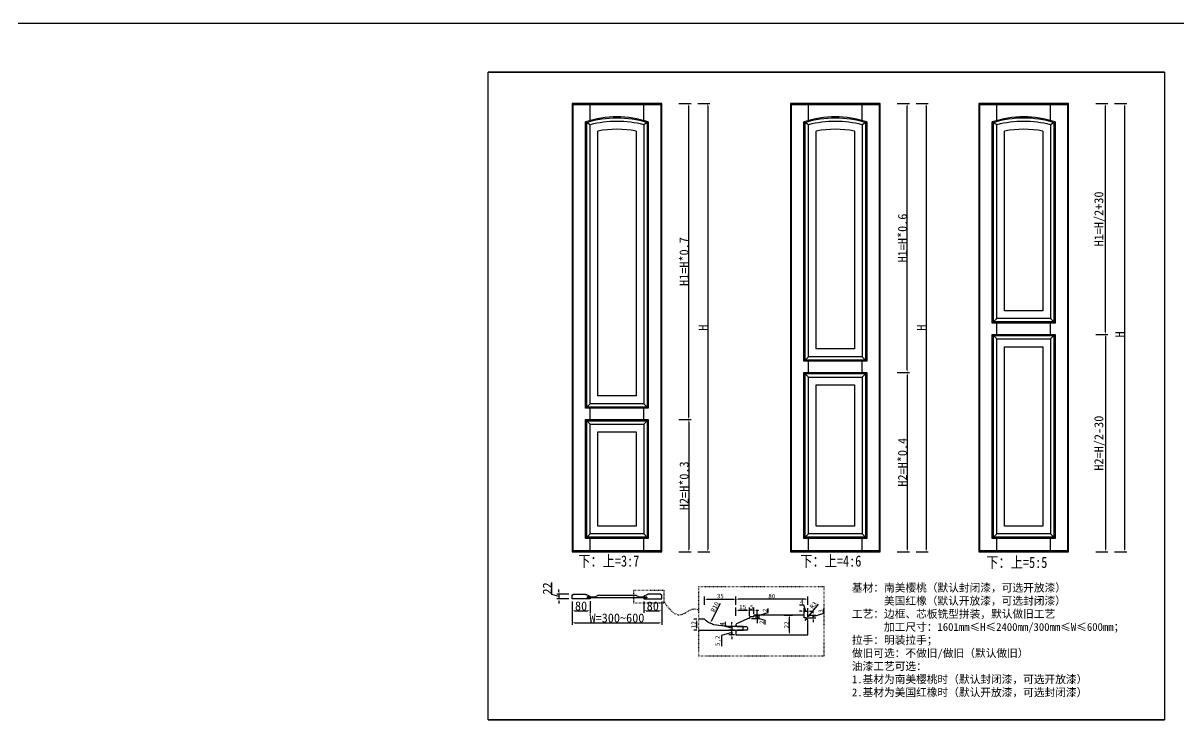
# Model space of a CAD drawing. Header units: millimetres. Extents: x 85186 to 129000, y -77269 to -36327.
# Drawn here: x 91352 to 96507, y -64275 to -61167 of the extents above; entities that cross this region are included whole.
import ezdxf

# ---------------------------------------------------------------- set-up
doc = ezdxf.new("R2010")
doc.units = ezdxf.units.MM
doc.linetypes.add('100', pattern=[30, 12, -18])
doc.layers.add('主色线', color=29, linetype='Continuous', lineweight=5)
doc.styles.add('KLF-1_宋体', font='SimSun.ttf')
doc.styles.get("Standard").update_dxf_attribs({"font": 'SimSun.ttf'})
doc.styles.add('ZB_宋体', font='SimSun.ttf')
doc.styles.add('宋体', font='SimSun.ttf', dxfattribs={"width": 0.8})
doc.dimstyles.new('ZB16-1.0+4倍大样', dxfattribs={"dimscale": 10, "dimtxt": 2, "dimasz": 1, "dimexe": 1.25, "dimexo": 0.625, "dimgap": 0.4, "dimtad": 1, "dimdec": 1, "dimlfac": 0.25, "dimtxsty": 'Standard', "dimcen": 2.5, "dimclrd": 144, "dimclre": 144, "dimclrt": 4, "dimadec": 0, "dimazin": 0, "dimtfac": 1, "dimtdec": 1, "dimtmove": 1, "dimatfit": 3, "dimfxlon": 1, "dimarcsym": 0})
doc.dimstyles.new('客来福标注小', dxfattribs={"dimscale": 20, "dimtxt": 2, "dimasz": 0.5, "dimexe": 0.5, "dimexo": 0, "dimgap": 0.05, "dimtad": 1, "dimdec": 0, "dimzin": 0, "dimdsep": 46, "dimtxsty": 'Standard', "dimcen": 0, "dimclrd": 256, "dimclre": 256, "dimclrt": 256, "dimadec": 0, "dimazin": 0, "dimtfac": 1, "dimtdec": 0, "dimtofl": 0, "dimtmove": 1, "dimatfit": 3, "dimfxl": 2.2, "dimfxlon": 1, "dimtolj": 1, "dimtzin": 0, "dimarcsym": 0})

# ---------------------------------------------------------------- blocks, each defined once
blk = doc.blocks.new('*D3378')
at = {"lineweight": -2, "transparency": 16777216}
for p, q in [((94361.3, -61525.5), (94415.3, -61525.5)), ((94405.3, -61535.5), (94405.3, -63515.5)), ((94361.3, -63525.5), (94415.3, -63525.5))]:
    blk.add_line(p, q, dxfattribs=at)
at = {"transparency": 16777216}
for points in [[(94403.6, -61535.5), (94406.9, -61535.5), (94405.3, -61525.5)], [(94403.6, -63515.5), (94406.9, -63515.5), (94405.3, -63525.5)]]:
    blk.add_solid(points, dxfattribs=at)
at = {"layer": 'Defpoints', "color": 0, "transparency": 16777216}
for p in [(94294.8, -61525.5), (94294.8, -63525.5), (94405.3, -63525.5)]:
    blk.add_point(p, dxfattribs=at)
at = {"transparency": 16777216, "insert": (94384.3, -62525.5), "char_height": 40, "attachment_point": 5, "rotation": 90, "style": 'ZB_宋体'}
blk.add_mtext('\\A1;H', dxfattribs=at)
blk = doc.blocks.new('*D3379')
at = {"lineweight": -2, "transparency": 16777216}
for p, q in [((94276.9, -62935.5), (94330.9, -62935.5)), ((94320.9, -62945.5), (94320.9, -63515.5)), ((94276.9, -63525.5), (94330.9, -63525.5))]:
    blk.add_line(p, q, dxfattribs=at)
at = {"transparency": 16777216}
for points in [[(94319.3, -62945.5), (94322.6, -62945.5), (94320.9, -62935.5)], [(94319.3, -63515.5), (94322.6, -63515.5), (94320.9, -63525.5)]]:
    blk.add_solid(points, dxfattribs=at)
at = {"layer": 'Defpoints', "color": 0, "transparency": 16777216}
for p in [(94140.4, -62935.5), (94250.4, -63525.5), (94320.9, -63525.5)]:
    blk.add_point(p, dxfattribs=at)
at = {"transparency": 16777216, "insert": (94299.9, -63230.5), "char_height": 40, "attachment_point": 5, "rotation": 90, "style": 'ZB_宋体'}
blk.add_mtext('\\A1;H2=H*0.3', dxfattribs=at)
blk = doc.blocks.new('*D3380')
at = {"lineweight": -2, "transparency": 16777216}
for p, q in [((94276.9, -61525.5), (94330.9, -61525.5)), ((94320.9, -62925.5), (94320.9, -61535.5)), ((94276.9, -62935.5), (94330.9, -62935.5))]:
    blk.add_line(p, q, dxfattribs=at)
at = {"transparency": 16777216}
for points in [[(94319.3, -61535.5), (94322.6, -61535.5), (94320.9, -61525.5)], [(94319.3, -62925.5), (94322.6, -62925.5), (94320.9, -62935.5)]]:
    blk.add_solid(points, dxfattribs=at)
at = {"layer": 'Defpoints', "color": 0, "transparency": 16777216}
for p in [(94190.4, -61525.5), (94320.9, -61525.5), (94140.4, -62935.5)]:
    blk.add_point(p, dxfattribs=at)
at = {"transparency": 16777216, "insert": (94299.9, -62230.5), "char_height": 40, "attachment_point": 5, "rotation": 90, "style": 'ZB_宋体'}
blk.add_mtext('\\A1;H1=H*0.7', dxfattribs=at)
blk = doc.blocks.new('*D3381')
at = {"lineweight": -2, "transparency": 16777216}
for p, q in [((95335.4, -61525.5), (95389.4, -61525.5)), ((95379.4, -61535.5), (95379.4, -63515.5)), ((95335.4, -63525.5), (95389.4, -63525.5))]:
    blk.add_line(p, q, dxfattribs=at)
at = {"transparency": 16777216}
for points in [[(95377.8, -61535.5), (95381.1, -61535.5), (95379.4, -61525.5)], [(95377.8, -63515.5), (95381.1, -63515.5), (95379.4, -63525.5)]]:
    blk.add_solid(points, dxfattribs=at)
at = {"layer": 'Defpoints', "color": 0, "transparency": 16777216}
for p in [(95268.9, -61525.5), (95268.9, -63525.5), (95379.4, -63525.5)]:
    blk.add_point(p, dxfattribs=at)
at = {"transparency": 16777216, "insert": (95358.4, -62525.5), "char_height": 40, "attachment_point": 5, "rotation": 90, "style": 'ZB_宋体'}
blk.add_mtext('\\A1;H', dxfattribs=at)
blk = doc.blocks.new('*D3382')
at = {"lineweight": -2, "transparency": 16777216}
for p, q in [((95251.1, -62725.5), (95305.1, -62725.5)), ((95295.1, -62735.5), (95295.1, -63515.5)), ((95251.1, -63525.5), (95305.1, -63525.5))]:
    blk.add_line(p, q, dxfattribs=at)
at = {"transparency": 16777216}
for points in [[(95293.4, -62735.5), (95296.7, -62735.5), (95295.1, -62725.5)], [(95293.4, -63515.5), (95296.7, -63515.5), (95295.1, -63525.5)]]:
    blk.add_solid(points, dxfattribs=at)
at = {"layer": 'Defpoints', "color": 0, "transparency": 16777216}
for p in [(95164.6, -62725.5), (95224.6, -63525.5), (95295.1, -63525.5)]:
    blk.add_point(p, dxfattribs=at)
at = {"transparency": 16777216, "insert": (95274.1, -63125.5), "char_height": 40, "attachment_point": 5, "rotation": 90, "style": 'ZB_宋体'}
blk.add_mtext('\\A1;H2=H*0.4', dxfattribs=at)
blk = doc.blocks.new('*D3383')
at = {"lineweight": -2, "transparency": 16777216}
for p, q in [((95251.1, -61525.5), (95305.1, -61525.5)), ((95295.1, -62715.5), (95295.1, -61535.5)), ((95251.1, -62725.5), (95305.1, -62725.5))]:
    blk.add_line(p, q, dxfattribs=at)
at = {"transparency": 16777216}
for points in [[(95293.4, -61535.5), (95296.7, -61535.5), (95295.1, -61525.5)], [(95293.4, -62715.5), (95296.7, -62715.5), (95295.1, -62725.5)]]:
    blk.add_solid(points, dxfattribs=at)
at = {"layer": 'Defpoints', "color": 0, "transparency": 16777216}
for p in [(95164.6, -61525.5), (95295.1, -61525.5), (95164.6, -62725.5)]:
    blk.add_point(p, dxfattribs=at)
at = {"transparency": 16777216, "insert": (95274.1, -62125.5), "char_height": 40, "attachment_point": 5, "rotation": 90, "style": 'ZB_宋体'}
blk.add_mtext('\\A1;H1=H*0.6', dxfattribs=at)
blk = doc.blocks.new('*D3384')
at = {"lineweight": -2, "transparency": 16777216}
for p, q in [((96220.3, -61525.5), (96274.3, -61525.5)), ((96264.3, -61535.5), (96264.3, -63515.5)), ((96220.3, -63525.5), (96274.3, -63525.5))]:
    blk.add_line(p, q, dxfattribs=at)
at = {"transparency": 16777216}
for points in [[(96262.6, -61535.5), (96265.9, -61535.5), (96264.3, -61525.5)], [(96262.6, -63515.5), (96265.9, -63515.5), (96264.3, -63525.5)]]:
    blk.add_solid(points, dxfattribs=at)
at = {"layer": 'Defpoints', "color": 0, "transparency": 16777216}
for p in [(96153.8, -61525.5), (96153.8, -63525.5), (96264.3, -63525.5)]:
    blk.add_point(p, dxfattribs=at)
at = {"transparency": 16777216, "insert": (96243.3, -62555.5), "char_height": 40, "attachment_point": 5, "rotation": 90, "style": 'ZB_宋体'}
blk.add_mtext('\\A1;H', dxfattribs=at)
blk = doc.blocks.new('*D3385')
at = {"lineweight": -2, "transparency": 16777216}
for p, q in [((96135.9, -62555.5), (96189.9, -62555.5)), ((96179.9, -62565.5), (96179.9, -63515.5)), ((96135.9, -63525.5), (96189.9, -63525.5))]:
    blk.add_line(p, q, dxfattribs=at)
at = {"transparency": 16777216}
for points in [[(96178.2, -62565.5), (96181.6, -62565.5), (96179.9, -62555.5)], [(96178.2, -63515.5), (96181.6, -63515.5), (96179.9, -63525.5)]]:
    blk.add_solid(points, dxfattribs=at)
at = {"layer": 'Defpoints', "color": 0, "transparency": 16777216}
for p in [(96049.4, -62555.5), (96109.4, -63525.5), (96179.9, -63525.5)]:
    blk.add_point(p, dxfattribs=at)
at = {"transparency": 16777216, "insert": (96154.6, -63040.5), "char_height": 40, "attachment_point": 5, "rotation": 90, "style": 'ZB_宋体'}
blk.add_mtext('\\A1;H2=H/2-30', dxfattribs=at)
blk = doc.blocks.new('*D3386')
at = {"lineweight": -2, "transparency": 16777216}
for p, q in [((96135.9, -61525.5), (96189.9, -61525.5)), ((96179.9, -62545.5), (96179.9, -61535.5)), ((96135.9, -62555.5), (96189.9, -62555.5))]:
    blk.add_line(p, q, dxfattribs=at)
at = {"transparency": 16777216}
for points in [[(96178.2, -61535.5), (96181.6, -61535.5), (96179.9, -61525.5)], [(96178.2, -62545.5), (96181.6, -62545.5), (96179.9, -62555.5)]]:
    blk.add_solid(points, dxfattribs=at)
at = {"layer": 'Defpoints', "color": 0, "transparency": 16777216}
for p in [(96049.4, -61525.5), (96179.9, -61525.5), (96049.4, -62555.5)]:
    blk.add_point(p, dxfattribs=at)
at = {"transparency": 16777216, "insert": (96154.6, -62040.5), "char_height": 40, "attachment_point": 5, "rotation": 90, "style": 'ZB_宋体'}
blk.add_mtext('\\A1;H1=H/2+30', dxfattribs=at)
blk = doc.blocks.new('*D3387')
at = {"lineweight": -2, "transparency": 16777216}
for p, q in [((93800.4, -63747.1), (93800.4, -63797.9)), ((93880.4, -63744.6), (93880.4, -63797.9)), ((93810.4, -63787.9), (93870.4, -63787.9))]:
    blk.add_line(p, q, dxfattribs=at)
at = {"transparency": 16777216}
for points in [[(93810.4, -63786.2), (93810.4, -63789.6), (93800.4, -63787.9)], [(93870.4, -63786.2), (93870.4, -63789.6), (93880.4, -63787.9)]]:
    blk.add_solid(points, dxfattribs=at)
at = {"layer": 'Defpoints', "color": 0, "transparency": 16777216}
for p in [(93800.4, -63747.1), (93880.4, -63744.6), (93880.4, -63787.9)]:
    blk.add_point(p, dxfattribs=at)
at = {"transparency": 16777216, "insert": (93840.4, -63766.9), "char_height": 40, "attachment_point": 5, "style": 'KLF-1_宋体'}
blk.add_mtext('\\A1;80', dxfattribs=at)
blk = doc.blocks.new('*D3388')
at = {"lineweight": -2, "transparency": 16777216}
for p, q in [((94120.4, -63747.1), (94120.4, -63797.9)), ((94200.4, -63747.1), (94200.4, -63797.9)), ((94130.4, -63787.9), (94190.4, -63787.9))]:
    blk.add_line(p, q, dxfattribs=at)
at = {"transparency": 16777216}
for points in [[(94130.4, -63786.2), (94130.4, -63789.6), (94120.4, -63787.9)], [(94190.4, -63786.2), (94190.4, -63789.6), (94200.4, -63787.9)]]:
    blk.add_solid(points, dxfattribs=at)
at = {"layer": 'Defpoints', "color": 0, "transparency": 16777216}
for p in [(94120.4, -63747.1), (94200.4, -63747.1), (94200.4, -63787.9)]:
    blk.add_point(p, dxfattribs=at)
at = {"transparency": 16777216, "insert": (94160.4, -63766.9), "char_height": 40, "attachment_point": 5, "style": 'KLF-1_宋体'}
blk.add_mtext('\\A1;80', dxfattribs=at)
blk = doc.blocks.new('*D3389')
at = {"lineweight": -2, "transparency": 16777216}
for p, q in [((93800.4, -63797.4), (93800.4, -63851.4)), ((94200.4, -63797.4), (94200.4, -63851.4)), ((93810.4, -63841.4), (94190.4, -63841.4))]:
    blk.add_line(p, q, dxfattribs=at)
at = {"transparency": 16777216}
for points in [[(93810.4, -63839.7), (93810.4, -63843), (93800.4, -63841.4)], [(94190.4, -63839.7), (94190.4, -63843), (94200.4, -63841.4)]]:
    blk.add_solid(points, dxfattribs=at)
at = {"layer": 'Defpoints', "color": 0, "transparency": 16777216}
for p in [(93800.4, -63764.3), (94200.4, -63764.3), (94200.4, -63841.4)]:
    blk.add_point(p, dxfattribs=at)
at = {"transparency": 16777216, "insert": (94000.4, -63820.4), "char_height": 40, "attachment_point": 5, "style": 'KLF-1_宋体'}
blk.add_mtext('\\A1;W=300~600', dxfattribs=at)
blk = doc.blocks.new('*D3390')
at = {"color": 144, "lineweight": -2, "transparency": 16777216}
for p, q in [((94531.4, -63761.7), (94531.4, -63724.2)), ((94841.4, -63736.7), (94541.4, -63736.7)), ((94851.4, -63761.7), (94851.4, -63724.2))]:
    blk.add_line(p, q, dxfattribs=at)
at = {"color": 144, "transparency": 16777216}
for points in [[(94541.4, -63735), (94541.4, -63738.4), (94531.4, -63736.7)], [(94841.4, -63735), (94841.4, -63738.4), (94851.4, -63736.7)]]:
    blk.add_solid(points, dxfattribs=at)
at = {"layer": 'Defpoints', "color": 0, "transparency": 16777216}
for p in [(94531.4, -63736.7), (94851.4, -63816.2), (94531.4, -63858.4)]:
    blk.add_point(p, dxfattribs=at)
at = {"color": 4, "transparency": 16777216, "insert": (94691.4, -63722.7), "char_height": 20, "attachment_point": 5}
blk.add_mtext('80', dxfattribs=at)
blk = doc.blocks.new('*D3391')
at = {"color": 144, "lineweight": -2, "transparency": 16777216}
for p, q in [((94356.3, -63826.2), (94343.8, -63826.2)), ((94356.3, -63874.2), (94343.8, -63874.2)), ((94356.3, -63864.2), (94356.3, -63836.2))]:
    blk.add_line(p, q, dxfattribs=at)
at = {"color": 144, "transparency": 16777216}
for points in [[(94354.6, -63836.2), (94358, -63836.2), (94356.3, -63826.2)], [(94354.6, -63864.2), (94358, -63864.2), (94356.3, -63874.2)]]:
    blk.add_solid(points, dxfattribs=at)
at = {"layer": 'Defpoints', "color": 0, "transparency": 16777216}
for p in [(94356.3, -63826.2), (94358.6, -63826.2), (94358.6, -63874.2)]:
    blk.add_point(p, dxfattribs=at)
at = {"color": 4, "transparency": 16777216, "insert": (94342.3, -63850.2), "char_height": 20, "attachment_point": 5, "rotation": 90}
blk.add_mtext('12', dxfattribs=at)
blk = doc.blocks.new('*D3392')
at = {"color": 144, "lineweight": -2, "transparency": 16777216}
for p, q in [((94745.6, -63807), (94783.1, -63807)), ((94770.6, -63885), (94770.6, -63817)), ((94752.6, -63895), (94783.1, -63895))]:
    blk.add_line(p, q, dxfattribs=at)
at = {"color": 144, "transparency": 16777216}
for points in [[(94768.9, -63817), (94772.2, -63817), (94770.6, -63807)], [(94768.9, -63885), (94772.2, -63885), (94770.6, -63895)]]:
    blk.add_solid(points, dxfattribs=at)
at = {"layer": 'Defpoints', "color": 0, "transparency": 16777216}
for p in [(94712.8, -63807), (94770.6, -63807), (94746.3, -63895)]:
    blk.add_point(p, dxfattribs=at)
at = {"color": 4, "transparency": 16777216, "insert": (94756.6, -63851), "char_height": 20, "attachment_point": 5, "rotation": 90}
blk.add_mtext('22', dxfattribs=at)
blk = doc.blocks.new('*D3393')
at = {"color": 144, "lineweight": -2, "transparency": 16777216}
for p, q in [((94391.4, -63761.7), (94391.4, -63724.2)), ((94401.4, -63736.7), (94521.4, -63736.7)), ((94531.4, -63761.7), (94531.4, -63724.2))]:
    blk.add_line(p, q, dxfattribs=at)
at = {"color": 144, "transparency": 16777216}
for points in [[(94401.4, -63735), (94401.4, -63738.4), (94391.4, -63736.7)], [(94521.4, -63735), (94521.4, -63738.4), (94531.4, -63736.7)]]:
    blk.add_solid(points, dxfattribs=at)
at = {"layer": 'Defpoints', "color": 0, "transparency": 16777216}
for p in [(94531.4, -63736.7), (94391.4, -63799.6), (94531.4, -63827.7)]:
    blk.add_point(p, dxfattribs=at)
at = {"color": 4, "transparency": 16777216, "insert": (94461.4, -63722.7), "char_height": 20, "attachment_point": 5}
blk.add_mtext('35', dxfattribs=at)
blk = doc.blocks.new('*D3394')
at = {"color": 144, "lineweight": -2, "transparency": 16777216}
for p, q in [((94850.3, -63807), (94887.8, -63807)), ((94850.3, -63819), (94887.8, -63819)), ((94875.3, -63797), (94875.3, -63787)), ((94875.3, -63813), (94923.8, -63798.5)), ((94875.3, -63819), (94875.3, -63807)), ((94875.3, -63819), (94875.3, -63807)), ((94923.8, -63798.5), (94923.8, -63779.6)), ((94875.3, -63829), (94875.3, -63839))]:
    blk.add_line(p, q, dxfattribs=at)
at = {"color": 144, "transparency": 16777216}
for points in [[(94873.7, -63797), (94877, -63797), (94875.3, -63807)], [(94873.7, -63829), (94877, -63829), (94875.3, -63819)]]:
    blk.add_solid(points, dxfattribs=at)
at = {"layer": 'Defpoints', "color": 0, "transparency": 16777216}
for p in [(94803.1, -63807), (94803.1, -63819), (94875.3, -63807)]:
    blk.add_point(p, dxfattribs=at)
at = {"color": 4, "transparency": 16777216, "insert": (94909.8, -63789), "char_height": 20, "attachment_point": 5, "rotation": 90}
blk.add_mtext('3', dxfattribs=at)
blk = doc.blocks.new('*D3395')
at = {"color": 144, "lineweight": -2, "transparency": 16777216}
for p, q in [((94834.8, -63762.7), (94814.5, -63762.7)), ((94843.4, -63789.7), (94834.8, -63762.7)), ((94825.4, -63789.7), (94815.4, -63789.7)), ((94835.4, -63804.1), (94835.4, -63777.2)), ((94835.4, -63789.7), (94851.4, -63789.7)), ((94835.4, -63789.7), (94851.4, -63789.7)), ((94851.4, -63814.7), (94851.4, -63777.2)), ((94861.4, -63789.7), (94871.4, -63789.7))]:
    blk.add_line(p, q, dxfattribs=at)
at = {"color": 144, "transparency": 16777216}
for points in [[(94825.4, -63788), (94825.4, -63791.3), (94835.4, -63789.7)], [(94861.4, -63788), (94861.4, -63791.3), (94851.4, -63789.7)]]:
    blk.add_solid(points, dxfattribs=at)
at = {"layer": 'Defpoints', "color": 0, "transparency": 16777216}
for p in [(94835.4, -63810.4), (94851.4, -63789.7), (94851.4, -63827.9)]:
    blk.add_point(p, dxfattribs=at)
at = {"color": 4, "transparency": 16777216, "insert": (94824.6, -63748.7), "char_height": 20, "attachment_point": 5}
blk.add_mtext('4', dxfattribs=at)
blk = doc.blocks.new('*D3396')
at = {"color": 144, "lineweight": -2, "transparency": 16777216}
for p, q in [((94897.7, -63758.5), (94853.2, -63813.9)), ((94839.4, -63831), (94847, -63821.7))]:
    blk.add_line(p, q, dxfattribs=at)
at = {"color": 144, "transparency": 16777216}
blk.add_solid([(94851.9, -63812.8), (94854.5, -63814.9), (94847, -63821.7)], dxfattribs=at)
at = {"layer": 'Defpoints', "color": 0, "transparency": 16777216}
for p in [(94847, -63821.7), (94839.4, -63831)]:
    blk.add_point(p, dxfattribs=at)
at = {"color": 4, "transparency": 16777216, "insert": (94876.1, -63762.9), "char_height": 20, "attachment_point": 5, "rotation": 51.2689}
blk.add_mtext('R3', dxfattribs=at)
blk = doc.blocks.new('*D3397')
at = {"color": 144, "lineweight": -2, "transparency": 16777216}
blk.add_line((94460.2, -63755.5), (94420.9, -63834.9), dxfattribs=at)
at = {"color": 144, "transparency": 16777216}
blk.add_solid([(94419.4, -63834.2), (94422.4, -63835.7), (94416.5, -63843.9)], dxfattribs=at)
at = {"layer": 'Defpoints', "color": 0, "transparency": 16777216}
for p in [(94460.2, -63755.4), (94416.5, -63843.9)]:
    blk.add_point(p, dxfattribs=at)
at = {"color": 4, "transparency": 16777216, "insert": (94436.9, -63771), "char_height": 20, "attachment_point": 5, "rotation": 63.7161}
blk.add_mtext('R10', dxfattribs=at)
blk = doc.blocks.new('*D3398')
at = {"color": 144, "lineweight": -2, "transparency": 16777216}
for p, q in [((94484.1, -63857.6), (94484.1, -63837.3)), ((94512.6, -63866.2), (94484.1, -63857.6)), ((94517.6, -63858.2), (94500.1, -63858.2)), ((94517.6, -63874.2), (94500.1, -63874.2)), ((94512.6, -63848.2), (94512.6, -63838.2)), ((94512.6, -63858.2), (94512.6, -63874.2)), ((94512.6, -63858.2), (94512.6, -63874.2)), ((94512.6, -63884.2), (94512.6, -63894.2))]:
    blk.add_line(p, q, dxfattribs=at)
at = {"color": 144, "transparency": 16777216}
for points in [[(94510.9, -63848.2), (94514.2, -63848.2), (94512.6, -63858.2)], [(94510.9, -63884.2), (94514.2, -63884.2), (94512.6, -63874.2)]]:
    blk.add_solid(points, dxfattribs=at)
at = {"layer": 'Defpoints', "color": 0, "transparency": 16777216}
for p in [(94512.6, -63874.2), (94523.9, -63858.2), (94523.9, -63874.2)]:
    blk.add_point(p, dxfattribs=at)
at = {"color": 4, "transparency": 16777216, "insert": (94470.1, -63847.5), "char_height": 20, "attachment_point": 5, "rotation": 90}
blk.add_mtext('4', dxfattribs=at)
blk = doc.blocks.new('*D3399')
at = {"color": 144, "lineweight": -2, "transparency": 16777216}
for p, q in [((94525.2, -63874.2), (94500.1, -63874.2)), ((94512.6, -63864.2), (94512.6, -63854.2)), ((94512.6, -63895), (94512.6, -63874.2)), ((94512.6, -63895), (94512.6, -63874.2)), ((94512.6, -63884.6), (94466.7, -63898)), ((94466.7, -63898), (94466.7, -63945.4)), ((94525.2, -63895), (94500.1, -63895)), ((94512.6, -63905), (94512.6, -63915))]:
    blk.add_line(p, q, dxfattribs=at)
at = {"color": 144, "transparency": 16777216}
for points in [[(94510.9, -63864.2), (94514.2, -63864.2), (94512.6, -63874.2)], [(94510.9, -63905), (94514.2, -63905), (94512.6, -63895)]]:
    blk.add_solid(points, dxfattribs=at)
at = {"layer": 'Defpoints', "color": 0, "transparency": 16777216}
for p in [(94512.6, -63874.2), (94531.4, -63874.2), (94531.4, -63895)]:
    blk.add_point(p, dxfattribs=at)
at = {"color": 4, "transparency": 16777216, "insert": (94451.1, -63921.7), "char_height": 20, "attachment_point": 5, "rotation": 90}
blk.add_mtext('5,2', dxfattribs=at)
blk = doc.blocks.new('*D3400')
at = {"color": 144, "lineweight": -2, "transparency": 16777216}
for p, q in [((94617.7, -63807), (94638.5, -63807)), ((94617.7, -63815), (94638.5, -63815)), ((94626, -63797), (94626, -63787)), ((94626, -63811), (94674.5, -63796.5)), ((94626, -63815), (94626, -63807)), ((94626, -63815), (94626, -63807)), ((94674.5, -63796.5), (94674.5, -63777.4)), ((94626, -63825), (94626, -63835))]:
    blk.add_line(p, q, dxfattribs=at)
at = {"color": 144, "transparency": 16777216}
for points in [[(94624.3, -63797), (94627.6, -63797), (94626, -63807)], [(94624.3, -63825), (94627.6, -63825), (94626, -63815)]]:
    blk.add_solid(points, dxfattribs=at)
at = {"layer": 'Defpoints', "color": 0, "transparency": 16777216}
for p in [(94611.5, -63807), (94611.5, -63815), (94626, -63807)]:
    blk.add_point(p, dxfattribs=at)
at = {"color": 4, "transparency": 16777216, "insert": (94660.5, -63786.9), "char_height": 20, "attachment_point": 5, "rotation": 90}
blk.add_mtext('2', dxfattribs=at)
blk = doc.blocks.new('*D3401')
at = {"color": 144, "lineweight": -2, "transparency": 16777216}
for p, q in [((94591.5, -63802.3), (94591.5, -63773.1)), ((94611.5, -63802.3), (94611.5, -63773.1)), ((94581.5, -63785.6), (94571.5, -63785.6)), ((94611.5, -63785.6), (94591.5, -63785.6)), ((94621.5, -63785.6), (94631.5, -63785.6))]:
    blk.add_line(p, q, dxfattribs=at)
at = {"color": 144, "transparency": 16777216}
for points in [[(94581.5, -63783.9), (94581.5, -63787.2), (94591.5, -63785.6)], [(94621.5, -63783.9), (94621.5, -63787.2), (94611.5, -63785.6)]]:
    blk.add_solid(points, dxfattribs=at)
at = {"layer": 'Defpoints', "color": 0, "transparency": 16777216}
for p in [(94591.5, -63785.6), (94591.5, -63808.6), (94611.5, -63808.6)]:
    blk.add_point(p, dxfattribs=at)
at = {"color": 4, "transparency": 16777216, "insert": (94601.5, -63771.6), "char_height": 20, "attachment_point": 5}
blk.add_mtext('5', dxfattribs=at)
blk = doc.blocks.new('*D3402')
at = {"color": 144, "lineweight": -2, "transparency": 16777216}
for p, q in [((94601, -63823), (94638.5, -63823)), ((94617.7, -63815), (94638.5, -63815)), ((94626, -63805), (94626, -63795)), ((94626, -63815), (94626, -63823)), ((94626, -63815), (94626, -63823)), ((94626, -63819), (94660.5, -63830)), ((94626, -63833), (94626, -63843)), ((94660.5, -63830), (94660.5, -63849))]:
    blk.add_line(p, q, dxfattribs=at)
at = {"color": 144, "transparency": 16777216}
for points in [[(94624.3, -63805), (94627.6, -63805), (94626, -63815)], [(94624.3, -63833), (94627.6, -63833), (94626, -63823)]]:
    blk.add_solid(points, dxfattribs=at)
at = {"layer": 'Defpoints', "color": 0, "transparency": 16777216}
for p in [(94591.5, -63823), (94611.5, -63815), (94626, -63823)]:
    blk.add_point(p, dxfattribs=at)
at = {"color": 4, "transparency": 16777216, "insert": (94646.5, -63839.5), "char_height": 20, "attachment_point": 5, "rotation": 90}
blk.add_mtext('2', dxfattribs=at)
blk = doc.blocks.new('*D3403')
at = {"color": 144, "lineweight": -2, "transparency": 16777216}
for p, q in [((94531.4, -63810.6), (94531.4, -63773.1)), ((94591.5, -63810.6), (94591.5, -63773.1)), ((94541.4, -63785.6), (94581.5, -63785.6))]:
    blk.add_line(p, q, dxfattribs=at)
at = {"color": 144, "transparency": 16777216}
for points in [[(94541.4, -63783.9), (94541.4, -63787.2), (94531.4, -63785.6)], [(94581.5, -63783.9), (94581.5, -63787.2), (94591.5, -63785.6)]]:
    blk.add_solid(points, dxfattribs=at)
at = {"layer": 'Defpoints', "color": 0, "transparency": 16777216}
for p in [(94591.5, -63785.6), (94591.5, -63823), (94531.4, -63850.6)]:
    blk.add_point(p, dxfattribs=at)
at = {"color": 4, "transparency": 16777216, "insert": (94561.4, -63771.6), "char_height": 20, "attachment_point": 5}
blk.add_mtext('15', dxfattribs=at)
blk = doc.blocks.new('*D3404')
at = {"lineweight": -2, "transparency": 16777216}
for p, q in [((93710.4, -63715), (93710.4, -63662.3)), ((93741.9, -63724.5), (93710.4, -63715)), ((93785.9, -63713.5), (93731.9, -63713.5)), ((93741.9, -63703.5), (93741.9, -63693.5)), ((93741.9, -63713.5), (93741.9, -63735.5)), ((93785.9, -63735.5), (93731.9, -63735.5)), ((93741.9, -63745.5), (93741.9, -63755.5))]:
    blk.add_line(p, q, dxfattribs=at)
at = {"transparency": 16777216}
for points in [[(93740.2, -63703.5), (93743.6, -63703.5), (93741.9, -63713.5)], [(93740.2, -63745.5), (93743.6, -63745.5), (93741.9, -63735.5)]]:
    blk.add_solid(points, dxfattribs=at)
at = {"layer": 'Defpoints', "color": 0, "transparency": 16777216}
for p in [(93832.4, -63713.5), (93741.9, -63735.5), (93832.4, -63735.5)]:
    blk.add_point(p, dxfattribs=at)
at = {"transparency": 16777216, "insert": (93689.4, -63688.6), "char_height": 40, "attachment_point": 5, "rotation": 90, "style": 'KLF-1_宋体'}
blk.add_mtext('\\A1;22', dxfattribs=at)

msp = doc.modelspace()

# ---------------------------------------------------------------- linework, layer by layer
for p, q in [((85318.656, -61167.09), (128999.767, -61167.09)), ((94735.704, -61386.027), (93940.923, -61386.027)), ((95067.166, -61386.027), (94735.704, -61386.027)), ((94735.704, -61386.027), (95880.836, -61386.027)), ((95880.836, -61386.027), (95067.166, -61386.027)), ((96442.919, -61386.027), (95880.836, -61386.027)), ((96442.919, -61386.027), (95880.836, -61386.027)), ((93860.411, -62885.094), (93860.411, -61608.007)), ((94140.411, -61608.007), (94140.411, -62885.094)), ((94834.554, -62675.094), (94834.554, -61608.007)), ((95114.554, -61608.007), (95114.554, -62675.094)), ((95674.877, -62505.094), (95674.877, -61608.007)), ((95954.877, -61608.007), (95954.877, -62505.094)), ((93880.411, -62865.094), (93880.411, -61620.451)), ((93915.41, -62830.094), (93915.41, -61648.506)), ((94085.411, -61648.506), (94085.411, -62830.094)), ((94120.411, -61620.451), (94120.411, -62865.094)), ((94854.554, -62655.094), (94854.554, -61620.451)), ((94889.554, -62620.094), (94889.554, -61648.506)), ((95059.554, -61648.506), (95059.554, -62620.094)), ((95094.554, -61620.451), (95094.554, -62655.094)), ((95694.877, -62485.094), (95694.877, -61620.451)), ((95729.877, -62450.094), (95729.877, -61648.506)), ((95899.878, -61648.506), (95899.878, -62450.094)), ((95934.877, -61620.451), (95934.877, -62485.094)), ((95899.878, -62450.094), (95729.877, -62450.094)), ((95954.877, -62505.094), (95674.877, -62505.094)), ((95934.877, -62485.094), (95694.877, -62485.094)), ((95059.554, -62620.094), (94889.554, -62620.094)), ((95114.554, -62675.094), (94834.554, -62675.094)), ((95094.554, -62655.094), (94854.554, -62655.094)), ((94085.411, -62830.094), (93915.41, -62830.094)), ((94140.411, -62885.094), (93860.411, -62885.094)), ((94120.411, -62865.094), (93880.411, -62865.094)), ((93425.821, -64274.721), (96442.919, -64274.721))]:
    msp.add_line(p, q)
at = {"color": 0}
for p, q in [((96442.919, -61386.027), (93425.821, -61386.027)), ((93425.821, -61386.027), (96442.919, -61386.027)), ((96442.919, -61386.027), (93425.821, -61386.027))]:
    msp.add_line(p, q, dxfattribs=at)
msp.add_lwpolyline([(93425.821, -61386.027), (96442.919, -61386.027), (96442.919, -64274.721), (93425.821, -64274.721)], close=True, dxfattribs=at)
for points in [[(93800.411, -63525.451), (94200.411, -63525.451), (94200.411, -61525.451), (93800.411, -61525.451)], [(94774.554, -63525.451), (95174.554, -63525.451), (95174.554, -61525.451), (94774.554, -61525.451)], [(95614.877, -63525.451), (96014.877, -63525.451), (96014.877, -61525.451), (95614.877, -61525.451)], [(95674.877, -62555.451), (95954.877, -62555.451), (95954.877, -63465.451), (95674.877, -63465.451)], [(95694.877, -62575.451), (95934.877, -62575.451), (95934.877, -63445.451), (95694.877, -63445.451)], [(95729.877, -62610.451), (95899.878, -62610.451), (95899.878, -63410.451), (95729.877, -63410.451)], [(94834.554, -62725.451), (95114.554, -62725.451), (95114.554, -63465.451), (94834.554, -63465.451)], [(94854.554, -62745.451), (95094.554, -62745.451), (95094.554, -63445.451), (94854.554, -63445.451)], [(94889.554, -62780.451), (95059.554, -62780.451), (95059.554, -63410.451), (94889.554, -63410.451)], [(93860.411, -62935.451), (94140.411, -62935.451), (94140.411, -63465.451), (93860.411, -63465.451)], [(93880.411, -62955.451), (94120.411, -62955.451), (94120.411, -63445.451), (93880.411, -63445.451)], [(93915.41, -62990.451), (94085.411, -62990.451), (94085.411, -63410.451), (93915.41, -63410.451)]]:
    msp.add_lwpolyline(points, close=True)
at = {"color": 2}
for points in [[(93867.562, -63717.679), (93879.867, -63723.48, -0.28125218), (93880.411, -63724.37), (93880.411, -63725.259), (93878.91, -63726.259), (93868.409, -63726.259), (93867.409, -63727.76), (93867.409, -63729.26), (93868.409, -63730.26), (93878.91, -63730.26), (93880.411, -63731.26), (93880.411, -63735.46), (93800.411, -63735.46), (93800.411, -63719.469, -0.4141796), (93803.41, -63716.469), (93804.411, -63716.469), (93804.411, -63713.463), (93860.408, -63713.463), (93860.408, -63715.469), (93865.409, -63715.469), (93865.409, -63717.458), (93866.649, -63717.458, -0.11908783)], [(94133.259, -63717.679), (94120.954, -63723.48, 0.28125218), (94120.411, -63724.37), (94120.411, -63725.259), (94121.911, -63726.259), (94132.412, -63726.259), (94133.412, -63727.76), (94133.412, -63729.26), (94132.412, -63730.26), (94121.911, -63730.26), (94120.411, -63731.26), (94120.411, -63735.46), (94200.411, -63735.46), (94200.411, -63719.469, 0.4141796), (94197.411, -63716.469), (94196.411, -63716.469), (94196.411, -63713.463), (94140.413, -63713.463), (94140.413, -63715.469), (94135.412, -63715.469), (94135.412, -63717.458), (94134.172, -63717.458, 0.11908783)], [(94582.838, -63823.867), (94533.617, -63847.072, 0.28125218), (94531.443, -63850.631), (94531.443, -63854.188), (94537.444, -63858.189), (94579.449, -63858.189), (94583.45, -63864.189), (94583.45, -63870.19), (94579.449, -63874.19), (94537.444, -63874.19), (94531.443, -63878.191), (94531.443, -63894.992), (94851.443, -63894.992), (94851.443, -63831.027, 0.4141796), (94839.445, -63819.027), (94835.443, -63819.027), (94835.443, -63807.001), (94611.453, -63807.001), (94611.453, -63815.029), (94591.45, -63815.029), (94591.45, -63822.984), (94586.49, -63822.984, 0.11908783)]]:
    msp.add_lwpolyline(points, format="xyb", close=True, dxfattribs=at)
for points in [[(94095.777, -63724.39, 0.04108444), (94118.545, -63726.259), (94128.412, -63726.259), (94128.412, -63730.26), (93872.409, -63730.26), (93872.409, -63726.259), (93882.276, -63726.259, 0.04108387), (93905.044, -63724.39, 0.06232205), (93907.355, -63723.481, 0.09818071), (93915.41, -63718.258), (94085.411, -63718.258, 0.09818071), (94093.466, -63723.481, 0.06231815), (94095.777, -63724.39, 0.06231815)], [(94365.72, -63874.19), (94563.45, -63874.19), (94563.45, -63858.189), (94523.981, -63858.189, -0.04108387), (94432.91, -63850.71, -0.06232205), (94423.666, -63847.073, -0.09818071), (94391.444, -63826.185), (94365.72, -63826.185)]]:
    msp.add_lwpolyline(points, format="xyb", dxfattribs=at)
at = {"color": 251, "linetype": '100', "ltscale": 0.2}
for points in [[(94076.469, -63696.153), (94209.479, -63696.153), (94209.479, -63754.091), (94076.469, -63754.091)], [(94924.259, -63681.025), (94363.724, -63681.025), (94363.724, -63988.886), (94924.259, -63988.886)]]:
    msp.add_lwpolyline(points, close=True, dxfattribs=at)
for centre, radius, start, end in [((94000.411, -62031.209), 445.758, 71.695205, 108.304795), ((94000.411, -62092.951), 487.5, 75.749967, 104.250033), ((94974.554, -62031.209), 445.758, 71.695205, 108.304795), ((94974.554, -62092.951), 487.5, 75.749967, 104.250033), ((95814.877, -62031.209), 445.758, 71.695205, 108.304795), ((95814.877, -62092.951), 487.5, 75.749967, 104.250033), ((94000.411, -62092.951), 452.5, 79.172922, 100.827078), ((94974.554, -62092.951), 452.5, 79.172922, 100.827078), ((95814.877, -62092.951), 452.5, 79.172922, 100.827078)]:
    msp.add_arc(centre, radius, start, end)
msp.add_open_spline([(94209.479, -63746.651), (94232.979, -63780.869), (94274.642, -63831.782), (94331.838, -63774.476), (94356.636, -63781.241), (94363.724, -63784.919)], degree=3, knots=[7.47273555, 7.47273555, 7.47273555, 7.47273555, 104.12393614, 163.86704004, 188.21827368, 188.21827368, 188.21827368, 188.21827368], dxfattribs=at)
at = {"layer": '主色线', "color": 250, "lineweight": -3}
for p, q in [((93880.411, -61601.907), (93880.411, -61529.4)), ((94120.411, -61601.907), (94120.411, -61529.4)), ((94854.554, -61601.907), (94854.554, -61529.4)), ((95094.554, -61601.907), (95094.554, -61529.4)), ((95694.877, -61601.907), (95694.877, -61529.4)), ((95934.877, -61601.907), (95934.877, -61529.4)), ((93880.411, -61620.451), (93860.411, -61608.007)), ((94140.411, -61608.007), (94120.411, -61620.451)), ((94854.554, -61620.451), (94834.554, -61608.007)), ((95114.554, -61608.007), (95094.554, -61620.451)), ((95694.877, -61620.451), (95674.877, -61608.007)), ((95954.877, -61608.007), (95934.877, -61620.451)), ((93865.411, -62880.094), (93865.411, -61611.118)), ((94135.411, -61611.118), (94135.411, -62880.094)), ((94839.554, -62670.094), (94839.554, -61611.118)), ((95109.554, -61611.118), (95109.554, -62670.094)), ((95679.877, -62500.094), (95679.877, -61611.118)), ((95949.877, -61611.118), (95949.877, -62500.094)), ((95694.877, -62485.094), (95674.877, -62505.094)), ((95949.877, -62500.094), (95679.877, -62500.094)), ((95694.877, -62555.451), (95694.877, -62505.094)), ((95934.877, -62485.094), (95954.877, -62505.094)), ((95934.877, -62555.451), (95934.877, -62505.094)), ((95674.877, -62555.451), (95694.877, -62575.451)), ((95934.877, -62575.451), (95954.877, -62555.451)), ((94854.554, -62655.094), (94834.554, -62675.094)), ((95109.554, -62670.094), (94839.554, -62670.094)), ((94854.554, -62725.451), (94854.554, -62675.094)), ((95094.554, -62655.094), (95114.554, -62675.094)), ((95094.554, -62725.451), (95094.554, -62675.094)), ((94834.554, -62725.451), (94854.554, -62745.451)), ((95094.554, -62745.451), (95114.554, -62725.451)), ((93880.411, -62865.094), (93860.411, -62885.094)), ((94135.411, -62880.094), (93865.411, -62880.094)), ((93880.411, -62935.451), (93880.411, -62885.094)), ((94120.411, -62865.094), (94140.411, -62885.094)), ((94120.411, -62935.451), (94120.411, -62885.094)), ((93860.411, -62935.451), (93880.411, -62955.451)), ((94120.411, -62955.451), (94140.411, -62935.451)), ((93880.411, -63445.451), (93860.411, -63465.451)), ((94120.411, -63445.451), (94140.411, -63465.451)), ((94854.554, -63445.451), (94834.554, -63465.451)), ((95094.554, -63445.451), (95114.554, -63465.451)), ((95694.877, -63445.451), (95674.877, -63465.451)), ((95934.877, -63445.451), (95954.877, -63465.451)), ((93880.411, -63521.451), (93880.411, -63465.451)), ((94120.411, -63521.451), (94120.411, -63465.451)), ((94854.554, -63521.451), (94854.554, -63465.451)), ((95094.554, -63521.451), (95094.554, -63465.451)), ((95694.877, -63521.451), (95694.877, -63465.451)), ((95934.877, -63521.451), (95934.877, -63465.451))]:
    msp.add_line(p, q, dxfattribs=at)
for points in [[(93804.411, -61529.4), (94196.411, -61529.4), (94196.411, -63521.451), (93804.411, -63521.451)], [(94778.554, -61529.4), (95170.554, -61529.4), (95170.554, -63521.451), (94778.554, -63521.451)], [(95618.877, -61529.4), (96010.877, -61529.4), (96010.877, -63521.451), (95618.877, -63521.451)], [(95679.877, -62560.451), (95949.877, -62560.451), (95949.877, -63460.451), (95679.877, -63460.451)], [(94839.554, -62730.451), (95109.554, -62730.451), (95109.554, -63460.451), (94839.554, -63460.451)], [(93865.411, -62940.451), (94135.411, -62940.451), (94135.411, -63460.451), (93865.411, -63460.451)]]:
    msp.add_lwpolyline(points, close=True, dxfattribs=at)
for centre, radius, start, end in [((94000.411, -62042.671), 452.176, 72.629085, 107.370915), ((94974.554, -62042.671), 452.176, 72.629085, 107.370915), ((95814.877, -62041.71), 451.259, 72.592642, 107.407358)]:
    msp.add_arc(centre, radius, start, end, dxfattribs=at)

# ---------------------------------------------------------------- texts
at = {"color": 0, "char_height": 50, "width": 365.74022, "attachment_point": 1, "style": '宋体'}
for s, insert in [('下：上=3:7', (93827.544, -63541.277)), ('下：上=4:6', (94817.984, -63541.277)), ('下：上=5:5', (95647.794, -63547.104))]:
    msp.add_mtext(s, dxfattribs=dict(at, insert=insert))
at = {"lineweight": 25, "insert": (95048.486, -63667.837), "char_height": 35, "width": 1742.8594, "attachment_point": 1, "style": 'ZB_宋体'}
msp.add_mtext('基材：南美樱桃（默认封闭漆，可选开放漆）\\P      美国红橡（默认开放漆，可选封闭漆）\\P工艺：边框、芯板铣型拼装，默认做旧工艺\\P      加工尺寸：1601mm≤H≤2400mm/300mm≤W≤600mm；\\P拉手：明装拉手；\\P做旧可选：不做旧/做旧（默认做旧）\\P油漆工艺可选：\\P1.基材为南美樱桃时（默认封闭漆，可选开放漆）\\P2.基材为美国红橡时（默认开放漆，可选封闭漆）', dxfattribs=at)

# ---------------------------------------------------------------- dimensions: what is measured, and where the dimension line sits
at = {"color": 0}
for base, p1, p2, text, picture, middle in [((94320.925, -61525.451), (94140.411, -62935.451), (94190.411, -61525.451), 'H1=H*0.7', '*D3380', (94299.925, -62230.451)), ((94405.278, -63525.451), (94294.798, -61525.451), (94294.798, -63525.451), 'H', '*D3378', (94384.278, -62525.451)), ((95295.068, -61525.451), (95164.554, -62725.451), (95164.554, -61525.451), 'H1=H*0.6', '*D3383', (95274.068, -62125.451)), ((95379.421, -63525.451), (95268.941, -61525.451), (95268.941, -63525.451), 'H', '*D3381', (95358.421, -62525.451)), ((96179.915, -61525.451), (96049.401, -62555.451), (96049.401, -61525.451), 'H1=H/2+30', '*D3386', (96154.558, -62040.451)), ((96179.915, -63525.451), (96049.401, -62555.451), (96109.401, -63525.451), 'H2=H/2-30', '*D3385', (96154.558, -63040.451)), ((95295.068, -63525.451), (95164.554, -62725.451), (95224.554, -63525.451), 'H2=H*0.4', '*D3382', (95274.068, -63125.451)), ((94320.925, -63525.451), (94140.411, -62935.451), (94250.411, -63525.451), 'H2=H*0.3', '*D3379', (94299.925, -63230.451))]:
    dim = msp.add_linear_dim(base=base, p1=p1, p2=p2, angle=90, text=text, dimstyle='客来福标注小', override={"dimtxsty": 'ZB_宋体'}, dxfattribs=at)
    dim.commit()
    dim.dimension.update_dxf_attribs({"geometry": picture, "text_midpoint": middle})
dim = msp.add_linear_dim(base=(96264.269, -63525.451), p1=(96153.788, -61525.451), p2=(96153.788, -63525.451), angle=90, text='H', dimstyle='客来福标注小', override={"dimtxsty": 'ZB_宋体'}, dxfattribs=at)
dim.commit()
dim.dimension.update_dxf_attribs({"geometry": '*D3384', "text_midpoint": (96264.269, -62555.451), "dimtype": 160})
dim = msp.add_linear_dim(base=(93741.891, -63735.46), p1=(93832.409, -63713.463), p2=(93832.409, -63735.46), angle=90, dimstyle='客来福标注小', override={"dimtxsty": 'KLF-1_宋体'}, dxfattribs=at)
dim.commit()
dim.dimension.update_dxf_attribs({"geometry": '*D3404', "text_midpoint": (93689.391, -63714.011)})
at = {"color": 2}
for base, p1, p2, picture, middle in [((94531.443, -63736.699), (94391.444, -63799.649), (94531.443, -63827.653), '*D3393', (94461.444, -63722.699)), ((94591.45, -63785.58), (94531.443, -63850.631), (94591.45, -63822.984), '*D3403', (94561.447, -63771.58)), ((94591.45, -63785.58), (94611.453, -63808.577), (94591.45, -63808.577), '*D3401', (94601.452, -63771.58))]:
    dim = msp.add_linear_dim(base=base, p1=p1, p2=p2, dimstyle='ZB16-1.0+4倍大样', dxfattribs=at)
    dim.commit()
    dim.dimension.update_dxf_attribs({"geometry": picture, "text_midpoint": middle})
for base, p1, p2, angle, picture, middle in [((94531.443, -63736.699), (94851.443, -63816.244), (94531.443, -63858.355), 180, '*D3390', (94691.443, -63722.699)), ((94625.972, -63807.001), (94611.453, -63815.029), (94611.453, -63807.001), 90, '*D3400', (94660.472, -63792.465)), ((94770.554, -63807.001), (94746.341, -63894.992), (94712.826, -63807.001), 90, '*D3392', (94756.554, -63850.997)), ((94875.322, -63807.001), (94803.084, -63819.027), (94803.084, -63807.001), 90, '*D3394', (94909.822, -63794.464)), ((94356.296, -63826.185), (94358.639, -63874.19), (94358.639, -63826.185), 90, '*D3391', (94342.296, -63850.188)), ((94512.57, -63874.19), (94523.879, -63858.189), (94523.879, -63874.19), 90, '*D3398', (94470.07, -63853.639))]:
    dim = msp.add_linear_dim(base=base, p1=p1, p2=p2, angle=angle, dimstyle='ZB16-1.0+4倍大样', dxfattribs=at)
    dim.commit()
    dim.dimension.update_dxf_attribs({"geometry": picture, "text_midpoint": middle})
at = {"color": 0}
dim = msp.add_linear_dim(base=(94200.411, -63841.354), p1=(93800.41, -63764.29), p2=(94200.411, -63764.29), text='W=300~600', dimstyle='客来福标注小', override={"dimtxsty": 'KLF-1_宋体'}, dxfattribs=at)
dim.commit()
dim.dimension.update_dxf_attribs({"geometry": '*D3389', "text_midpoint": (94000.41, -63820.354)})
for base, p1, p2, picture, middle in [((93880.411, -63787.888), (93800.411, -63747.094), (93880.411, -63744.568), '*D3387', (93840.411, -63766.888)), ((94200.411, -63787.888), (94120.411, -63747.094), (94200.411, -63747.094), '*D3388', (94160.411, -63766.888))]:
    dim = msp.add_linear_dim(base=base, p1=p1, p2=p2, dimstyle='客来福标注小', override={"dimtxsty": 'KLF-1_宋体'}, dxfattribs=at)
    dim.commit()
    dim.dimension.update_dxf_attribs({"geometry": picture, "text_midpoint": middle})
at = {"color": 2}
dim = msp.add_radius_dim(center=(94460.231, -63755.373), mpoint=(94416.515, -63843.888), text='R10', dimstyle='ZB16-1.0+4倍大样', dxfattribs=at)
dim.commit()
dim.dimension.update_dxf_attribs({"geometry": '*D3397', "text_midpoint": (94449.431, -63777.24), "dimtype": 164})
dim = msp.add_linear_dim(base=(94851.443, -63789.651), p1=(94835.443, -63810.368), p2=(94851.443, -63827.853), dimstyle='ZB16-1.0+4倍大样', dxfattribs=at)
dim.commit()
dim.dimension.update_dxf_attribs({"geometry": '*D3395', "text_midpoint": (94830.764, -63762.663), "dimtype": 160})
dim = msp.add_radius_dim(center=(94839.443, -63831.027), mpoint=(94846.951, -63821.666), dimstyle='ZB16-1.0+4倍大样', dxfattribs=at)
dim.commit()
dim.dimension.update_dxf_attribs({"geometry": '*D3396', "text_midpoint": (94887.041, -63771.683), "dimtype": 164})
for base, p1, p2, picture, middle in [((94625.972, -63822.984), (94611.453, -63815.029), (94591.45, -63822.984), '*D3402', (94660.472, -63833.969)), ((94512.57, -63874.19), (94531.443, -63894.992), (94531.443, -63874.19), '*D3399', (94466.737, -63901.991))]:
    dim = msp.add_linear_dim(base=base, p1=p1, p2=p2, angle=90, dimstyle='ZB16-1.0+4倍大样', dxfattribs=at)
    dim.commit()
    dim.dimension.update_dxf_attribs({"geometry": picture, "text_midpoint": middle, "dimtype": 160})

doc.saveas('drawing.dxf')
